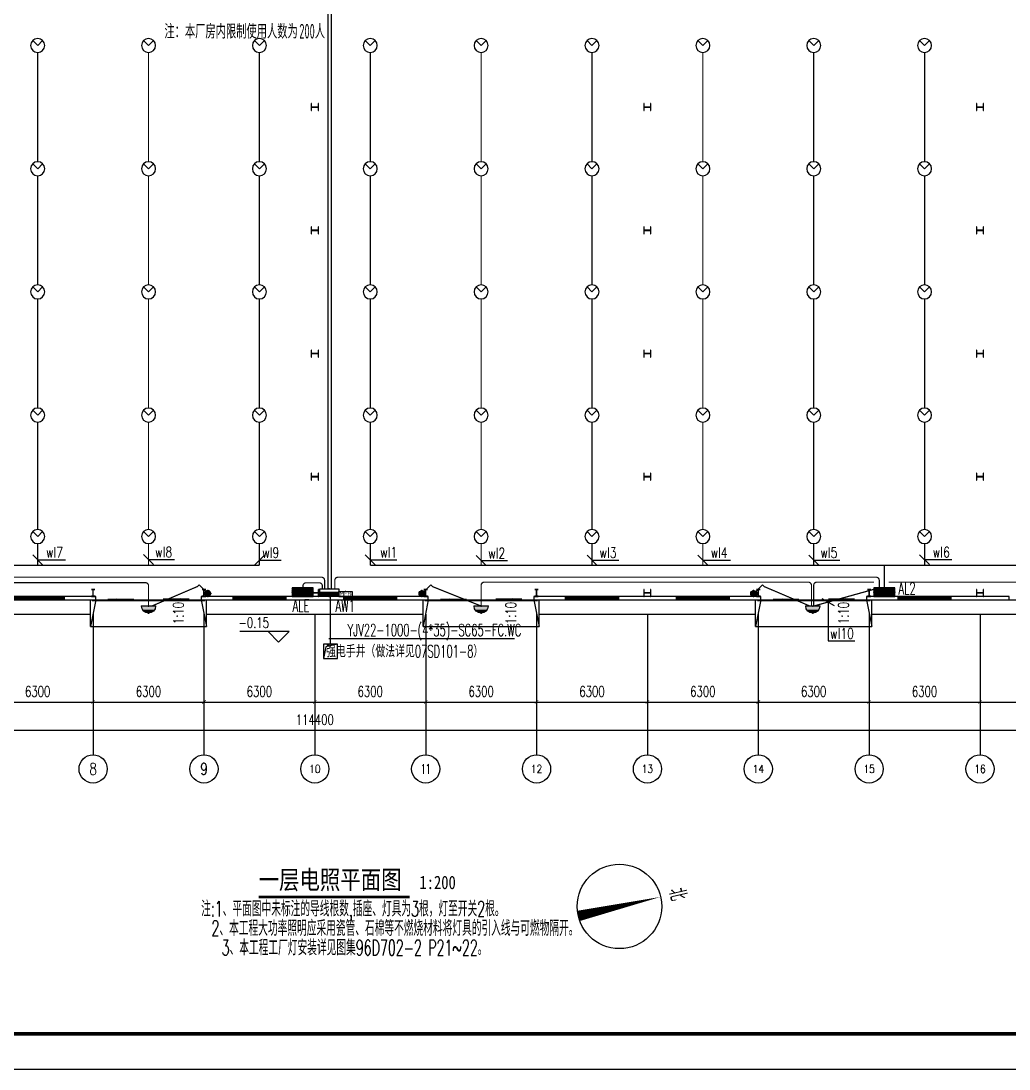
# Model space of a CAD drawing. Extents: x -417156 to 1571408, y 205758 to 1045562.
# Drawn here: x 925924 to 982074, y 867803 to 927348 of the extents above; entities that cross this region are included whole.
import ezdxf
from ezdxf.enums import TextEntityAlignment as Align

# ---------------------------------------------------------------- set-up
doc = ezdxf.new("R2010")
doc.units = 0
doc.header["$LTSCALE"] = 1000
doc.header["$MEASUREMENT"] = 0
doc.layers.get('0').update_dxf_attribs({"linetype": 'CONTINUOUS'})
doc.layers.get('DEFPOINTS').update_dxf_attribs({"linetype": 'CONTINUOUS'})
for name, color, linetype in [('AXIS', 3, 'CONTINUOUS'), ('AXIS_TEXT', 7, 'CONTINUOUS'), ('COLUMN', 99, 'CONTINUOUS'), ('DIM-照明', 4, 'CONTINUOUS'), ('DIM_ELEV', 3, 'CONTINUOUS'), ('DIM_SYMB', 3, 'CONTINUOUS'), ('EQUIP-照明', 3, 'CONTINUOUS'), ('EQUIP-箱柜', 3, 'CONTINUOUS'), ('GROUND', 2, 'CONTINUOUS'), ('PUB_TEXT', 7, 'CONTINUOUS'), ('PUB_TITLE', 4, 'CONTINUOUS'), ('STAIR', 2, 'CONTINUOUS'), ('TEL_SYMB', 3, 'CONTINUOUS'), ('TEL_TEXT', 7, 'CONTINUOUS'), ('WALL', 9, 'CONTINUOUS'), ('WINDOW', 99, 'CONTINUOUS'), ('WIRE-照明', 1, 'CONTINUOUS')]:
    doc.layers.add(name, color=color, linetype=linetype)
doc.styles.add('_TCH_AXIS', font='COMPLEX', dxfattribs={"bigfont": 'GBCBIG'})
doc.styles.add('_TCH_DIM', font='SIMPLEX', dxfattribs={"bigfont": 'GBCBIG'})
doc.styles.add('_TCH_LABEL', font='COMPLEX', dxfattribs={"bigfont": 'GBCBIG'})
doc.styles.add('_TEL_DIM', font='SIMPLEX', dxfattribs={"width": 0.8, "height": 3.5, "bigfont": 'HZTXT'})
doc.styles.add('COMPLEX', font='COMPLEX')
doc.styles.add('DIM_FONT', font='SIMPLEX', dxfattribs={"width": 0.7, "bigfont": 'GBCBIG'})
doc.styles.get("Standard").update_dxf_attribs({"font": 'gbenor.shx', "bigfont": 'gbcbig.shx'})
doc.styles.add('STY53', font='COMPLEX', dxfattribs={"width": 0.6, "bigfont": 'HZTXT'})
doc.styles.add('新宋体', font='', dxfattribs={"width": 0.8})
doc.styles.get('新宋体').set_extended_font_data('NSimSun')
doc.dimstyles.new('DIMN200', dxfattribs={"dimscale": 2, "dimtxt": 300, "dimasz": 100, "dimexe": 250, "dimexo": 300, "dimgap": 150, "dimtad": 1, "dimdec": 0, "dimzin": 0, "dimtxsty": 'DIM_FONT', "dimblk": 'ARCHTICK', "dimcen": 0.09, "dimclrt": 7, "dimazin": 3, "dimtfac": 1, "dimtdec": 0, "dimtix": 1, "dimtmove": 0, "dimatfit": 3, "dimtolj": 1, "dimtzin": 0})

# ---------------------------------------------------------------- blocks, each defined once
blk = doc.blocks.new('$WINLIB2D$00000001')
for p, q in [((-0.5, 0.5), (0.5, 0.5)), ((-0.5, 0.5), (-0.5, -0.5)), ((0.5, -0.5), (0.5, 0.5)), ((0.5, 0.167), (-0.5, 0.167)), ((0.5, -0.167), (-0.5, -0.167)), ((-0.5, -0.5), (0.5, -0.5))]:
    blk.add_line(p, q)
blk = doc.blocks.new('$DORLIB2D$00000130')
at = {"color": 0, "linetype": 'CONTINUOUS'}
for p, q in [((-0.5333, 0.6601), (-0.5333, 0.5127)), ((0, 0.6601), (-0.5333, 0.6601)), ((0, 0.5127), (0, 0.6601)), ((0.5333, 0.6601), (0, 0.6601)), ((0.5333, 0.6601), (0.5333, 0.5127)), ((0, 0.5127), (-0.5333, 0.5127)), ((0.5333, 0.5127), (0, 0.5127)), ((-0.3853, 0.2694), (-0.1396, 0.2694)), ((-0.3853, 0.2694), (-0.2999, 0.2144)), ((-0.2999, 0.2144), (-0.2999, 0.2694)), ((0.3853, 0.2694), (0.1396, 0.2694)), ((0.2999, 0.2144), (0.2999, 0.2694)), ((0.3853, 0.2694), (0.2999, 0.2144))]:
    blk.add_line(p, q, dxfattribs=at)
blk = doc.blocks.new('_AXISO')
blk.add_circle((0, 0), 0.5)
at = {"layer": 'AXIS_TEXT', "style": 'COMPLEX', "width": 1.041667}
blk.add_attdef('A', text='', height=0.56, dxfattribs=at).set_placement((-0.25, -0.28), (0.25, -0.28), align=Align.FIT)
blk = doc.blocks.new('_ARCHTICK')
at = {"color": 0, "linetype": 'BYBLOCK', "const_width": 0.15}
blk.add_lwpolyline([(-0.5, -0.5), (0.5, 0.5)], dxfattribs=at)
blk = doc.blocks.new('*D85')
at = {"layer": 'AXIS', "color": 0}
for p, q in [((237909, 214758), (237909, 208258)), ((352309, 214758), (352309, 208258)), ((237909, 208758), (352309, 208758))]:
    blk.add_line(p, q, dxfattribs=at)
at = {"layer": 'DEFPOINTS', "color": 0}
for p in [(237909, 215358), (352309, 215358), (352309, 208758)]:
    blk.add_point(p, dxfattribs=at)
at = {"layer": 'AXIS', "color": 0, "xscale": 200, "yscale": 200, "zscale": 200, "rotation": 180}
blk.add_blockref('_ARCHTICK', (237909, 208758), dxfattribs=at)
at = {"layer": 'AXIS', "color": 0, "xscale": 200, "yscale": 200, "zscale": 200}
blk.add_blockref('_ARCHTICK', (352309, 208758), dxfattribs=at)
at = {"layer": 'AXIS', "color": 7, "insert": (295109, 209358), "char_height": 600, "attachment_point": 5, "style": 'DIM_FONT'}
blk.add_mtext('\\A1;114400', dxfattribs=at)
blk = doc.blocks.new('*D93')
at = {"layer": 'AXIS', "color": 0}
for p, q in [((276209, 214758), (276209, 209858)), ((282509, 214758), (282509, 209858)), ((276209, 210358), (282509, 210358))]:
    blk.add_line(p, q, dxfattribs=at)
at = {"layer": 'DEFPOINTS', "color": 0}
for p in [(276209, 215358), (282509, 215358), (282509, 210358)]:
    blk.add_point(p, dxfattribs=at)
at = {"layer": 'AXIS', "color": 0, "xscale": 200, "yscale": 200, "zscale": 200, "rotation": 180}
blk.add_blockref('_ARCHTICK', (276209, 210358), dxfattribs=at)
at = {"layer": 'AXIS', "color": 0, "xscale": 200, "yscale": 200, "zscale": 200}
blk.add_blockref('_ARCHTICK', (282509, 210358), dxfattribs=at)
at = {"layer": 'AXIS', "color": 7, "insert": (279359, 210958), "char_height": 600, "attachment_point": 5, "style": 'DIM_FONT'}
blk.add_mtext('\\A1;6300', dxfattribs=at)
blk = doc.blocks.new('*D94')
at = {"layer": 'AXIS', "color": 0}
for p, q in [((282509, 214758), (282509, 209858)), ((288809, 214758), (288809, 209858)), ((282509, 210358), (288809, 210358))]:
    blk.add_line(p, q, dxfattribs=at)
at = {"layer": 'DEFPOINTS', "color": 0}
for p in [(282509, 215358), (288809, 215358), (288809, 210358)]:
    blk.add_point(p, dxfattribs=at)
at = {"layer": 'AXIS', "color": 0, "xscale": 200, "yscale": 200, "zscale": 200, "rotation": 180}
blk.add_blockref('_ARCHTICK', (282509, 210358), dxfattribs=at)
at = {"layer": 'AXIS', "color": 0, "xscale": 200, "yscale": 200, "zscale": 200}
blk.add_blockref('_ARCHTICK', (288809, 210358), dxfattribs=at)
at = {"layer": 'AXIS', "color": 7, "insert": (285659, 210958), "char_height": 600, "attachment_point": 5, "style": 'DIM_FONT'}
blk.add_mtext('\\A1;6300', dxfattribs=at)
blk = doc.blocks.new('*D95')
at = {"layer": 'AXIS', "color": 0}
for p, q in [((288809, 214758), (288809, 209858)), ((295109, 214758), (295109, 209858)), ((288809, 210358), (295109, 210358))]:
    blk.add_line(p, q, dxfattribs=at)
at = {"layer": 'DEFPOINTS', "color": 0}
for p in [(288809, 215358), (295109, 215358), (295109, 210358)]:
    blk.add_point(p, dxfattribs=at)
at = {"layer": 'AXIS', "color": 0, "xscale": 200, "yscale": 200, "zscale": 200, "rotation": 180}
blk.add_blockref('_ARCHTICK', (288809, 210358), dxfattribs=at)
at = {"layer": 'AXIS', "color": 0, "xscale": 200, "yscale": 200, "zscale": 200}
blk.add_blockref('_ARCHTICK', (295109, 210358), dxfattribs=at)
at = {"layer": 'AXIS', "color": 7, "insert": (291959, 210958), "char_height": 600, "attachment_point": 5, "style": 'DIM_FONT'}
blk.add_mtext('\\A1;6300', dxfattribs=at)
blk = doc.blocks.new('*D96')
at = {"layer": 'AXIS', "color": 0}
for p, q in [((295109, 214758), (295109, 209858)), ((301409, 214758), (301409, 209858)), ((295109, 210358), (301409, 210358))]:
    blk.add_line(p, q, dxfattribs=at)
at = {"layer": 'DEFPOINTS', "color": 0}
for p in [(295109, 215358), (301409, 215358), (301409, 210358)]:
    blk.add_point(p, dxfattribs=at)
at = {"layer": 'AXIS', "color": 0, "xscale": 200, "yscale": 200, "zscale": 200, "rotation": 180}
blk.add_blockref('_ARCHTICK', (295109, 210358), dxfattribs=at)
at = {"layer": 'AXIS', "color": 0, "xscale": 200, "yscale": 200, "zscale": 200}
blk.add_blockref('_ARCHTICK', (301409, 210358), dxfattribs=at)
at = {"layer": 'AXIS', "color": 7, "insert": (298259, 210958), "char_height": 600, "attachment_point": 5, "style": 'DIM_FONT'}
blk.add_mtext('\\A1;6300', dxfattribs=at)
blk = doc.blocks.new('*D97')
at = {"layer": 'AXIS', "color": 0}
for p, q in [((301409, 214758), (301409, 209858)), ((307709, 214758), (307709, 209858)), ((301409, 210358), (307709, 210358))]:
    blk.add_line(p, q, dxfattribs=at)
at = {"layer": 'DEFPOINTS', "color": 0}
for p in [(301409, 215358), (307709, 215358), (307709, 210358)]:
    blk.add_point(p, dxfattribs=at)
at = {"layer": 'AXIS', "color": 0, "xscale": 200, "yscale": 200, "zscale": 200, "rotation": 180}
blk.add_blockref('_ARCHTICK', (301409, 210358), dxfattribs=at)
at = {"layer": 'AXIS', "color": 0, "xscale": 200, "yscale": 200, "zscale": 200}
blk.add_blockref('_ARCHTICK', (307709, 210358), dxfattribs=at)
at = {"layer": 'AXIS', "color": 7, "insert": (304559, 210958), "char_height": 600, "attachment_point": 5, "style": 'DIM_FONT'}
blk.add_mtext('\\A1;6300', dxfattribs=at)
blk = doc.blocks.new('*D98')
at = {"layer": 'AXIS', "color": 0}
for p, q in [((307709, 214758), (307709, 209858)), ((314009, 214758), (314009, 209858)), ((307709, 210358), (314009, 210358))]:
    blk.add_line(p, q, dxfattribs=at)
at = {"layer": 'DEFPOINTS', "color": 0}
for p in [(307709, 215358), (314009, 215358), (314009, 210358)]:
    blk.add_point(p, dxfattribs=at)
at = {"layer": 'AXIS', "color": 0, "xscale": 200, "yscale": 200, "zscale": 200, "rotation": 180}
blk.add_blockref('_ARCHTICK', (307709, 210358), dxfattribs=at)
at = {"layer": 'AXIS', "color": 0, "xscale": 200, "yscale": 200, "zscale": 200}
blk.add_blockref('_ARCHTICK', (314009, 210358), dxfattribs=at)
at = {"layer": 'AXIS', "color": 7, "insert": (310859, 210958), "char_height": 600, "attachment_point": 5, "style": 'DIM_FONT'}
blk.add_mtext('\\A1;6300', dxfattribs=at)
blk = doc.blocks.new('*D99')
at = {"layer": 'AXIS', "color": 0}
for p, q in [((314009, 214758), (314009, 209858)), ((320309, 214758), (320309, 209858)), ((314009, 210358), (320309, 210358))]:
    blk.add_line(p, q, dxfattribs=at)
at = {"layer": 'DEFPOINTS', "color": 0}
for p in [(314009, 215358), (320309, 215358), (320309, 210358)]:
    blk.add_point(p, dxfattribs=at)
at = {"layer": 'AXIS', "color": 0, "xscale": 200, "yscale": 200, "zscale": 200, "rotation": 180}
blk.add_blockref('_ARCHTICK', (314009, 210358), dxfattribs=at)
at = {"layer": 'AXIS', "color": 0, "xscale": 200, "yscale": 200, "zscale": 200}
blk.add_blockref('_ARCHTICK', (320309, 210358), dxfattribs=at)
at = {"layer": 'AXIS', "color": 7, "insert": (317159, 210958), "char_height": 600, "attachment_point": 5, "style": 'DIM_FONT'}
blk.add_mtext('\\A1;6300', dxfattribs=at)
blk = doc.blocks.new('*D100')
at = {"layer": 'AXIS', "color": 0}
for p, q in [((320309, 214758), (320309, 209858)), ((326609, 214758), (326609, 209858)), ((320309, 210358), (326609, 210358))]:
    blk.add_line(p, q, dxfattribs=at)
at = {"layer": 'DEFPOINTS', "color": 0}
for p in [(320309, 215358), (326609, 215358), (326609, 210358)]:
    blk.add_point(p, dxfattribs=at)
at = {"layer": 'AXIS', "color": 0, "xscale": 200, "yscale": 200, "zscale": 200, "rotation": 180}
blk.add_blockref('_ARCHTICK', (320309, 210358), dxfattribs=at)
at = {"layer": 'AXIS', "color": 0, "xscale": 200, "yscale": 200, "zscale": 200}
blk.add_blockref('_ARCHTICK', (326609, 210358), dxfattribs=at)
at = {"layer": 'AXIS', "color": 7, "insert": (323459, 210958), "char_height": 600, "attachment_point": 5, "style": 'DIM_FONT'}
blk.add_mtext('\\A1;6300', dxfattribs=at)
blk = doc.blocks.new('*D101')
at = {"layer": 'AXIS', "color": 0}
for p, q in [((326609, 214758), (326609, 209858)), ((332909, 214758), (332909, 209858)), ((326609, 210358), (332909, 210358))]:
    blk.add_line(p, q, dxfattribs=at)
at = {"layer": 'DEFPOINTS', "color": 0}
for p in [(326609, 215358), (332909, 215358), (332909, 210358)]:
    blk.add_point(p, dxfattribs=at)
at = {"layer": 'AXIS', "color": 0, "xscale": 200, "yscale": 200, "zscale": 200, "rotation": 180}
blk.add_blockref('_ARCHTICK', (326609, 210358), dxfattribs=at)
at = {"layer": 'AXIS', "color": 0, "xscale": 200, "yscale": 200, "zscale": 200}
blk.add_blockref('_ARCHTICK', (332909, 210358), dxfattribs=at)
at = {"layer": 'AXIS', "color": 7, "insert": (329759, 210958), "char_height": 600, "attachment_point": 5, "style": 'DIM_FONT'}
blk.add_mtext('\\A1;6300', dxfattribs=at)
blk = doc.blocks.new('*D102')
at = {"layer": 'AXIS', "color": 0}
for p, q in [((332909, 214758), (332909, 209858)), ((339209, 214758), (339209, 209858)), ((332909, 210358), (339209, 210358))]:
    blk.add_line(p, q, dxfattribs=at)
at = {"layer": 'DEFPOINTS', "color": 0}
for p in [(332909, 215358), (339209, 215358), (339209, 210358)]:
    blk.add_point(p, dxfattribs=at)
at = {"layer": 'AXIS', "color": 0, "xscale": 200, "yscale": 200, "zscale": 200, "rotation": 180}
blk.add_blockref('_ARCHTICK', (332909, 210358), dxfattribs=at)
at = {"layer": 'AXIS', "color": 0, "xscale": 200, "yscale": 200, "zscale": 200}
blk.add_blockref('_ARCHTICK', (339209, 210358), dxfattribs=at)
at = {"layer": 'AXIS', "color": 7, "insert": (336059, 210958), "char_height": 600, "attachment_point": 5, "style": 'DIM_FONT'}
blk.add_mtext('\\A1;6300', dxfattribs=at)
blk = doc.blocks.new('$EQUIP$00001176')
for q in [(-0.354, -0.354), (0.354, -0.354)]:
    blk.add_line((0, 0), q)
blk.add_circle((0, 0), 0.5)
at = {"style": '_TCH_LABEL', "flags": 9}
blk.add_attdef('A', (0, 0), '', height=0.00002, dxfattribs=at)
blk = doc.blocks.new('$EQUIP$00002702')
for p, q in [((-0.75, 0.6), (-0.75, 0)), ((0.75, 0.6), (-0.75, 0.6)), ((-0.75, 0), (0.75, 0)), ((0.75, 0), (0.75, 0.6))]:
    blk.add_line(p, q)
at = {"const_width": 0.04}
blk.add_lwpolyline([(-0.75, 0.6), (-0.75, 0), (0.75, 0), (0.75, 0.6), (-0.75, 0.6), (-0.75, 0)], dxfattribs=at)
for p in [(-0.75, 0.3), (0, 0.6), (0, 0), (0.75, 0.3)]:
    blk.add_point(p)
at = {"color": 7}
blk.add_attdef('$TEXT$', text='', height=0.5, dxfattribs=at).set_placement((0, 0.3), align=Align.MIDDLE_CENTER)
blk = doc.blocks.new('*X12')
at = {"color": 0}
for p, q in [((-250, 33), (-183, 100)), ((-250, 68), (-218, 100)), ((-247, 0), (-147, 100)), ((-212, 0), (-112, 100)), ((-177, 0), (-77, 100)), ((-141, 0), (-41, 100)), ((-106, 0), (-6, 100)), ((-71, 0), (29, 100)), ((-35, 0), (65, 100)), ((0, 0), (100, 100)), ((35, 0), (135, 100)), ((71, 0), (171, 100)), ((106, 0), (206, 100)), ((141, 0), (241, 100)), ((177, 0), (250, 73)), ((212, 0), (250, 38)), ((247, 0), (250, 3))]:
    blk.add_line(p, q, dxfattribs=at)
blk = doc.blocks.new('$EQUIP$00001414')
for p, q in [((0.75, 0.6), (-0.75, 0.6)), ((-0.75, 0.6), (-0.75, 0)), ((-0.75, 0.3), (0.75, 0.3)), ((-0.75, 0), (0.75, 0)), ((0.75, 0), (0.75, 0.6))]:
    blk.add_line(p, q)
at = {"const_width": 0.3}
blk.add_lwpolyline([(-0.75, 0.15), (0.75, 0.15)], dxfattribs=at)
for p in [(-0.75, 0.3), (0, 0.6), (0, 0), (0.75, 0.3)]:
    blk.add_point(p)
at = {"xscale": 0.00300000000061118, "yscale": 0.00300000000061118, "zscale": 0.003}
blk.add_blockref('*X12', (0, 0), dxfattribs=at)
at = {"style": '_TCH_LABEL', "flags": 9}
blk.add_attdef('A', (0, 0), '', height=0.00002, dxfattribs=at)
blk = doc.blocks.new('*X21')
at = {"color": 0}
for p, q in [((-250, 33), (-83, 200)), ((-250, 68), (-118, 200)), ((-250, 104), (-154, 200)), ((-250, 139), (-189, 200)), ((-250, 174), (-224, 200)), ((-247, 0), (-47, 200)), ((-212, 0), (-12, 200)), ((-177, 0), (23, 200)), ((-141, 0), (59, 200)), ((-106, 0), (94, 200)), ((-71, 0), (129, 200)), ((-35, 0), (165, 200)), ((0, 0), (200, 200)), ((35, 0), (235, 200)), ((71, 0), (250, 179)), ((106, 0), (250, 144)), ((141, 0), (250, 109)), ((177, 0), (250, 73)), ((212, 0), (250, 38)), ((247, 0), (250, 3))]:
    blk.add_line(p, q, dxfattribs=at)
blk = doc.blocks.new('$EQUIP$00001421')
for p, q in [((0.75, 0.6), (-0.75, 0.6)), ((-0.75, 0.6), (-0.75, 0)), ((-0.75, 0), (0.75, 0)), ((0.75, 0), (0.75, 0.6))]:
    blk.add_line(p, q)
at = {"const_width": 0.6}
blk.add_lwpolyline([(-0.75, 0.3), (0.75, 0.3)], dxfattribs=at)
for p in [(-0.75, 0.3), (0, 0.6), (0, 0), (0.75, 0.3)]:
    blk.add_point(p)
at = {"xscale": 0.00300000000061118, "yscale": 0.00300000000061118, "zscale": 0.003}
blk.add_blockref('*X21', (0, 0), dxfattribs=at)
at = {"style": '_TCH_LABEL', "flags": 9}
blk.add_attdef('A', (0, 0), '', height=0.00002, dxfattribs=at)
blk = doc.blocks.new('$EQUIP$00001168')
blk.add_line((-0.5, 0), (0.5, 0))
blk.add_arc((0, 0), 0.5, 180, 0)
for p in [(-0.5, 0), (0, 0), (0.5, 0), (0, -0.5)]:
    blk.add_point(p)
for points in [[(0.433, -0.25), (-0.433, -0.25), (0.5, 0), (-0.5, 0)], [(0.25, -0.433), (-0.25, -0.433), (0.433, -0.25), (-0.433, -0.25)], [(0, -0.5), (0, -0.5), (0.25, -0.433), (-0.25, -0.433)]]:
    blk.add_solid(points)
at = {"flags": 9}
blk.add_attdef('A', (0, 0), '', height=0.00002, dxfattribs=at)
blk = doc.blocks.new('$EQUIP$00001962')
for p, q in [((0.147, 0.356), (0.625, 0.833)), ((0.625, 0.833), (0.766, 0.692))]:
    blk.add_line(p, q)
blk.add_circle((0, 0.208), 0.208)
for p in [(-0.208, 0.208), (0, 0.417), (0, 0), (0.208, 0.208)]:
    blk.add_point(p)
for points in [[(-0.18, 0.313), (0.18, 0.313), (-0.208, 0.208), (0.208, 0.208)], [(-0.18, 0.104), (0.18, 0.104), (-0.208, 0.208), (0.208, 0.208)], [(-0.104, 0.389), (0.104, 0.389), (-0.18, 0.313), (0.18, 0.313)], [(-0.104, 0.028), (0.104, 0.028), (-0.18, 0.104), (0.18, 0.104)], [(0, 0.417), (0, 0.417), (-0.104, 0.389), (0.104, 0.389)], [(0, 0), (0, 0), (-0.104, 0.028), (0.104, 0.028)]]:
    blk.add_solid(points)
blk = doc.blocks.new('E22')
at = {"layer": 'AXIS', "color": 8}
for p, q in [((282509, 215357.7), (282509, 207357.7)), ((288809, 215357.7), (288809, 207357.7)), ((295109, 215357.7), (295109, 207357.7)), ((301409, 215357.7), (301409, 207357.7)), ((307709, 215357.7), (307709, 207357.7)), ((314009, 215357.7), (314009, 207357.7)), ((320309, 215357.7), (320309, 207357.7)), ((326609, 215357.7), (326609, 207357.7)), ((332909, 215357.7), (332909, 207357.7))]:
    blk.add_line(p, q, dxfattribs=at)
at = {"layer": 'COLUMN', "color": 8}
for p, q in [((294925, 244357.7), (294909, 244357.7)), ((294909, 244357.7), (294909, 243957.7)), ((294925, 244162.7), (294925, 244357.7)), ((295293, 244162.7), (294925, 244162.7)), ((294925, 244152.7), (295293, 244152.7)), ((294925, 243957.7), (294925, 244152.7)), ((295309, 244357.7), (295293, 244357.7)), ((295293, 244357.7), (295293, 244162.7)), ((295293, 244152.7), (295293, 243957.7)), ((295309, 243957.7), (295309, 244357.7)), ((313825, 244357.7), (313809, 244357.7)), ((313809, 244357.7), (313809, 243957.7)), ((313825, 244162.7), (313825, 244357.7)), ((314193, 244162.7), (313825, 244162.7)), ((313825, 244152.7), (314193, 244152.7)), ((313825, 243957.7), (313825, 244152.7)), ((314209, 244357.7), (314193, 244357.7)), ((314193, 244357.7), (314193, 244162.7)), ((314193, 244152.7), (314193, 243957.7)), ((314209, 243957.7), (314209, 244357.7)), ((332725, 244357.7), (332709, 244357.7)), ((332709, 244357.7), (332709, 243957.7)), ((332725, 244162.7), (332725, 244357.7)), ((333093, 244162.7), (332725, 244162.7)), ((332725, 244152.7), (333093, 244152.7)), ((332725, 243957.7), (332725, 244152.7)), ((333109, 244357.7), (333093, 244357.7)), ((333093, 244357.7), (333093, 244162.7)), ((333093, 244152.7), (333093, 243957.7)), ((333109, 243957.7), (333109, 244357.7)), ((294909, 243957.7), (294925, 243957.7)), ((295293, 243957.7), (295309, 243957.7)), ((313809, 243957.7), (313825, 243957.7)), ((314193, 243957.7), (314209, 243957.7)), ((332709, 243957.7), (332725, 243957.7)), ((333093, 243957.7), (333109, 243957.7)), ((294925, 237357.7), (294909, 237357.7)), ((294909, 237357.7), (294909, 236957.7)), ((294925, 237162.7), (294925, 237357.7)), ((295293, 237162.7), (294925, 237162.7)), ((294925, 237152.7), (295293, 237152.7)), ((294925, 236957.7), (294925, 237152.7)), ((295309, 237357.7), (295293, 237357.7)), ((295293, 237357.7), (295293, 237162.7)), ((295293, 237152.7), (295293, 236957.7)), ((295309, 236957.7), (295309, 237357.7)), ((313825, 237357.7), (313809, 237357.7)), ((313809, 237357.7), (313809, 236957.7)), ((313825, 237162.7), (313825, 237357.7)), ((314193, 237162.7), (313825, 237162.7)), ((313825, 237152.7), (314193, 237152.7)), ((313825, 236957.7), (313825, 237152.7)), ((314209, 237357.7), (314193, 237357.7)), ((314193, 237357.7), (314193, 237162.7)), ((314193, 237152.7), (314193, 236957.7)), ((314209, 236957.7), (314209, 237357.7)), ((332725, 237357.7), (332709, 237357.7)), ((332709, 237357.7), (332709, 236957.7)), ((332725, 237162.7), (332725, 237357.7)), ((333093, 237162.7), (332725, 237162.7)), ((332725, 237152.7), (333093, 237152.7)), ((332725, 236957.7), (332725, 237152.7)), ((333109, 237357.7), (333093, 237357.7)), ((333093, 237357.7), (333093, 237162.7)), ((333093, 237152.7), (333093, 236957.7)), ((333109, 236957.7), (333109, 237357.7)), ((294909, 236957.7), (294925, 236957.7)), ((295293, 236957.7), (295309, 236957.7)), ((313809, 236957.7), (313825, 236957.7)), ((314193, 236957.7), (314209, 236957.7)), ((332709, 236957.7), (332725, 236957.7)), ((333093, 236957.7), (333109, 236957.7)), ((294925, 230357.7), (294909, 230357.7)), ((294909, 230357.7), (294909, 229957.7)), ((294909, 229957.7), (294925, 229957.7)), ((294925, 230162.7), (294925, 230357.7)), ((295293, 230162.7), (294925, 230162.7)), ((294925, 230152.7), (295293, 230152.7)), ((294925, 229957.7), (294925, 230152.7)), ((295309, 230357.7), (295293, 230357.7)), ((295293, 230357.7), (295293, 230162.7)), ((295293, 230152.7), (295293, 229957.7)), ((295293, 229957.7), (295309, 229957.7)), ((295309, 229957.7), (295309, 230357.7)), ((313825, 230357.7), (313809, 230357.7)), ((313809, 230357.7), (313809, 229957.7)), ((313809, 229957.7), (313825, 229957.7)), ((313825, 230162.7), (313825, 230357.7)), ((314193, 230162.7), (313825, 230162.7)), ((313825, 230152.7), (314193, 230152.7)), ((313825, 229957.7), (313825, 230152.7)), ((314209, 230357.7), (314193, 230357.7)), ((314193, 230357.7), (314193, 230162.7)), ((314193, 230152.7), (314193, 229957.7)), ((314193, 229957.7), (314209, 229957.7)), ((314209, 229957.7), (314209, 230357.7)), ((332725, 230357.7), (332709, 230357.7)), ((332709, 230357.7), (332709, 229957.7)), ((332709, 229957.7), (332725, 229957.7)), ((332725, 230162.7), (332725, 230357.7)), ((333093, 230162.7), (332725, 230162.7)), ((332725, 230152.7), (333093, 230152.7)), ((332725, 229957.7), (332725, 230152.7)), ((333109, 230357.7), (333093, 230357.7)), ((333093, 230357.7), (333093, 230162.7)), ((333093, 230152.7), (333093, 229957.7)), ((333093, 229957.7), (333109, 229957.7)), ((333109, 229957.7), (333109, 230357.7)), ((294925, 223357.7), (294909, 223357.7)), ((294909, 223357.7), (294909, 222957.7)), ((294925, 223162.7), (294925, 223357.7)), ((295309, 223357.7), (295293, 223357.7)), ((295293, 223357.7), (295293, 223162.7)), ((295309, 222957.7), (295309, 223357.7)), ((313825, 223357.7), (313809, 223357.7)), ((313809, 223357.7), (313809, 222957.7)), ((313825, 223162.7), (313825, 223357.7)), ((314209, 223357.7), (314193, 223357.7)), ((314193, 223357.7), (314193, 223162.7)), ((314209, 222957.7), (314209, 223357.7)), ((332725, 223357.7), (332709, 223357.7)), ((332709, 223357.7), (332709, 222957.7)), ((332725, 223162.7), (332725, 223357.7)), ((333109, 223357.7), (333093, 223357.7)), ((333093, 223357.7), (333093, 223162.7)), ((333109, 222957.7), (333109, 223357.7)), ((294909, 222957.7), (294925, 222957.7)), ((295293, 223162.7), (294925, 223162.7)), ((294925, 223152.7), (295293, 223152.7)), ((294925, 222957.7), (294925, 223152.7)), ((295293, 223152.7), (295293, 222957.7)), ((295293, 222957.7), (295309, 222957.7)), ((313809, 222957.7), (313825, 222957.7)), ((314193, 223162.7), (313825, 223162.7)), ((313825, 223152.7), (314193, 223152.7)), ((313825, 222957.7), (313825, 223152.7)), ((314193, 223152.7), (314193, 222957.7)), ((314193, 222957.7), (314209, 222957.7)), ((332709, 222957.7), (332725, 222957.7)), ((333093, 223162.7), (332725, 223162.7)), ((332725, 223152.7), (333093, 223152.7)), ((332725, 222957.7), (332725, 223152.7)), ((333093, 223152.7), (333093, 222957.7)), ((333093, 222957.7), (333109, 222957.7)), ((282609, 216757.7), (282409, 216757.7)), ((282409, 216757.7), (282409, 216747.7)), ((282409, 216747.7), (282496.8, 216747.7)), ((282496.8, 216747.7), (282501.8, 216742.7)), ((282507.8, 216742.7), (282512.8, 216747.7)), ((282512.8, 216747.7), (282609, 216747.7)), ((282609, 216747.7), (282609, 216757.7)), ((288909, 216757.7), (288709, 216757.7)), ((288709, 216757.7), (288709, 216747.7)), ((288709, 216747.7), (288796.8, 216747.7)), ((288796.8, 216747.7), (288801.8, 216742.7)), ((288807.8, 216742.7), (288812.8, 216747.7)), ((288812.8, 216747.7), (288909, 216747.7)), ((288909, 216747.7), (288909, 216757.7)), ((294925, 216757.7), (294909, 216757.7)), ((294909, 216757.7), (294909, 216357.7)), ((294925, 216562.7), (294925, 216757.7)), ((295309, 216757.7), (295293, 216757.7)), ((295293, 216757.7), (295293, 216562.7)), ((295309, 216357.7), (295309, 216757.7)), ((301509, 216757.7), (301309, 216757.7)), ((301309, 216757.7), (301309, 216747.7)), ((301309, 216747.7), (301396.8, 216747.7)), ((301396.8, 216747.7), (301401.8, 216742.7)), ((301407.8, 216742.7), (301412.8, 216747.7)), ((301412.8, 216747.7), (301509, 216747.7)), ((301509, 216747.7), (301509, 216757.7)), ((307809, 216757.7), (307609, 216757.7)), ((307609, 216757.7), (307609, 216747.7)), ((307609, 216747.7), (307696.8, 216747.7)), ((307696.8, 216747.7), (307701.8, 216742.7)), ((307707.8, 216742.7), (307712.8, 216747.7)), ((307712.8, 216747.7), (307809, 216747.7)), ((307809, 216747.7), (307809, 216757.7)), ((313825, 216757.7), (313809, 216757.7)), ((313809, 216757.7), (313809, 216357.7)), ((313825, 216562.7), (313825, 216757.7)), ((314209, 216757.7), (314193, 216757.7)), ((314193, 216757.7), (314193, 216562.7)), ((314209, 216357.7), (314209, 216757.7)), ((320409, 216757.7), (320209, 216757.7)), ((320209, 216757.7), (320209, 216747.7)), ((320209, 216747.7), (320296.8, 216747.7)), ((320296.8, 216747.7), (320301.8, 216742.7)), ((320307.8, 216742.7), (320312.8, 216747.7)), ((320312.8, 216747.7), (320409, 216747.7)), ((320409, 216747.7), (320409, 216757.7)), ((326709, 216757.7), (326509, 216757.7)), ((326509, 216757.7), (326509, 216747.7)), ((326509, 216747.7), (326596.8, 216747.7)), ((326596.8, 216747.7), (326601.8, 216742.7)), ((326607.8, 216742.7), (326612.8, 216747.7)), ((326612.8, 216747.7), (326709, 216747.7)), ((326709, 216747.7), (326709, 216757.7)), ((332725, 216757.7), (332709, 216757.7)), ((332709, 216757.7), (332709, 216357.7)), ((332725, 216562.7), (332725, 216757.7)), ((333109, 216757.7), (333093, 216757.7)), ((333093, 216757.7), (333093, 216562.7)), ((333109, 216357.7), (333109, 216757.7)), ((282496.8, 216367.7), (282409, 216367.7)), ((282409, 216367.7), (282409, 216357.7)), ((282409, 216357.7), (282609, 216357.7)), ((282501.8, 216372.7), (282496.8, 216367.7)), ((282501.8, 216742.7), (282501.8, 216372.7)), ((282507.8, 216372.7), (282507.8, 216742.7)), ((282512.8, 216367.7), (282507.8, 216372.7)), ((282609, 216367.7), (282512.8, 216367.7)), ((282609, 216357.7), (282609, 216367.7)), ((288796.8, 216367.7), (288709, 216367.7)), ((288709, 216367.7), (288709, 216357.7)), ((288709, 216357.7), (288909, 216357.7)), ((288801.8, 216372.7), (288796.8, 216367.7)), ((288801.8, 216742.7), (288801.8, 216372.7)), ((288807.8, 216372.7), (288807.8, 216742.7)), ((288812.8, 216367.7), (288807.8, 216372.7)), ((288909, 216367.7), (288812.8, 216367.7)), ((288909, 216357.7), (288909, 216367.7)), ((294909, 216357.7), (294925, 216357.7)), ((295293, 216562.7), (294925, 216562.7)), ((294925, 216552.7), (295293, 216552.7)), ((294925, 216357.7), (294925, 216552.7)), ((295293, 216552.7), (295293, 216357.7)), ((295293, 216357.7), (295309, 216357.7)), ((301396.8, 216367.7), (301309, 216367.7)), ((301309, 216367.7), (301309, 216357.7)), ((301309, 216357.7), (301509, 216357.7)), ((301401.8, 216372.7), (301396.8, 216367.7)), ((301401.8, 216742.7), (301401.8, 216372.7)), ((301407.8, 216372.7), (301407.8, 216742.7)), ((301412.8, 216367.7), (301407.8, 216372.7)), ((301509, 216367.7), (301412.8, 216367.7)), ((301509, 216357.7), (301509, 216367.7)), ((307696.8, 216367.7), (307609, 216367.7)), ((307609, 216367.7), (307609, 216357.7)), ((307609, 216357.7), (307809, 216357.7)), ((307701.8, 216372.7), (307696.8, 216367.7)), ((307701.8, 216742.7), (307701.8, 216372.7)), ((307707.8, 216372.7), (307707.8, 216742.7)), ((307712.8, 216367.7), (307707.8, 216372.7)), ((307809, 216367.7), (307712.8, 216367.7)), ((307809, 216357.7), (307809, 216367.7)), ((313809, 216357.7), (313825, 216357.7)), ((314193, 216562.7), (313825, 216562.7)), ((313825, 216552.7), (314193, 216552.7)), ((313825, 216357.7), (313825, 216552.7)), ((314193, 216552.7), (314193, 216357.7)), ((314193, 216357.7), (314209, 216357.7)), ((320296.8, 216367.7), (320209, 216367.7)), ((320209, 216367.7), (320209, 216357.7)), ((320209, 216357.7), (320409, 216357.7)), ((320301.8, 216372.7), (320296.8, 216367.7)), ((320301.8, 216742.7), (320301.8, 216372.7)), ((320307.8, 216372.7), (320307.8, 216742.7)), ((320312.8, 216367.7), (320307.8, 216372.7)), ((320409, 216367.7), (320312.8, 216367.7)), ((320409, 216357.7), (320409, 216367.7)), ((326596.8, 216367.7), (326509, 216367.7)), ((326509, 216367.7), (326509, 216357.7)), ((326509, 216357.7), (326709, 216357.7)), ((326601.8, 216372.7), (326596.8, 216367.7)), ((326601.8, 216742.7), (326601.8, 216372.7)), ((326607.8, 216372.7), (326607.8, 216742.7)), ((326612.8, 216367.7), (326607.8, 216372.7)), ((326709, 216367.7), (326612.8, 216367.7)), ((326709, 216357.7), (326709, 216367.7)), ((332709, 216357.7), (332725, 216357.7)), ((333093, 216562.7), (332725, 216562.7)), ((332725, 216552.7), (333093, 216552.7)), ((332725, 216357.7), (332725, 216552.7)), ((333093, 216552.7), (333093, 216357.7)), ((333093, 216357.7), (333109, 216357.7))]:
    blk.add_line(p, q, dxfattribs=at)
at = {"layer": 'DIM_ELEV', "color": 8}
for p, q in [((293651.8, 214357.5), (290838.8, 214357.5)), ((293051.8, 213757.5), (292451.8, 214357.5)), ((293051.8, 213757.5), (293651.8, 214357.5))]:
    blk.add_line(p, q, dxfattribs=at)
at = {"layer": 'DIM_SYMB', "color": 8}
for points in [[(287858.1, 215957.4, 0, 0, 0), (287858.1, 215425.6, 160, 0, 0), (287858.1, 214825.6, 0, 0, 0)], [(306758.1, 215957.4, 0, 0, 0), (306758.1, 215425.6, 160, 0, 0), (306758.1, 214825.6, 0, 0, 0)], [(325658.1, 215957.4, 0, 0, 0), (325658.1, 215425.6, 160, 0, 0), (325658.1, 214825.6, 0, 0, 0)]]:
    blk.add_lwpolyline(points, format="xyseb", dxfattribs=at)
at = {"layer": 'GROUND', "color": 8}
for p, q in [((270058.8, 216157.7), (282358.8, 216157.7)), ((288958.8, 216157.7), (301258.8, 216157.7)), ((307858.8, 216157.7), (320158.8, 216157.7)), ((326758.8, 216157.7), (339058.8, 216157.7)), ((270058.8, 215357.7), (282358.8, 215357.7)), ((288958.8, 215357.7), (301258.8, 215357.7)), ((307858.8, 215357.7), (320158.8, 215357.7)), ((326758.8, 215357.7), (339058.8, 215357.7))]:
    blk.add_line(p, q, dxfattribs=at)
at = {"layer": 'STAIR', "color": 8}
for p, q in [((282358.8, 214657.7), (282358.8, 216157.7)), ((282358.8, 216157.7), (288958.8, 216157.7)), ((282658.8, 216157.7), (282358.8, 214657.7)), ((288658.8, 216157.7), (288958.8, 214657.7)), ((288958.8, 214657.7), (288958.8, 216157.7)), ((301258.8, 214657.7), (301258.8, 216157.7)), ((301258.8, 216157.7), (307858.8, 216157.7)), ((301558.8, 216157.7), (301258.8, 214657.7)), ((307558.8, 216157.7), (307858.8, 214657.7)), ((307858.8, 214657.7), (307858.8, 216157.7)), ((320158.8, 214657.7), (320158.8, 216157.7)), ((320158.8, 216157.7), (326758.8, 216157.7)), ((320458.8, 216157.7), (320158.8, 214657.7)), ((326458.8, 216157.7), (326758.8, 214657.7)), ((326758.8, 214657.7), (326758.8, 216157.7)), ((282358.8, 214657.7), (288958.8, 214657.7)), ((301258.8, 214657.7), (307858.8, 214657.7)), ((320158.8, 214657.7), (326758.8, 214657.7))]:
    blk.add_line(p, q, dxfattribs=at)
at = {"layer": 'WALL', "color": 8}
for p, q in [((282409, 216357.7), (280859, 216357.7)), ((280859, 216357.7), (280859, 216157.7)), ((280859, 216157.7), (282509, 216157.7)), ((282509, 216157.7), (282658.8, 216157.7)), ((282658.8, 216357.7), (282609, 216357.7)), ((282658.8, 216157.7), (282658.8, 216357.7)), ((288709, 216357.7), (288658.8, 216357.7)), ((288658.8, 216357.7), (288658.8, 216157.7)), ((288658.8, 216157.7), (288809, 216157.7)), ((288809, 216157.7), (290459, 216157.7)), ((290459, 216357.7), (288909, 216357.7)), ((290459, 216157.7), (290459, 216357.7)), ((296759, 216357.7), (293459, 216357.7)), ((293459, 216357.7), (293459, 216157.7)), ((293459, 216157.7), (296759, 216157.7)), ((296759, 216157.7), (296759, 216357.7)), ((301309, 216357.7), (299759, 216357.7)), ((299759, 216357.7), (299759, 216157.7)), ((299759, 216157.7), (301409, 216157.7)), ((301409, 216157.7), (301558.8, 216157.7)), ((301558.8, 216357.7), (301509, 216357.7)), ((301558.8, 216157.7), (301558.8, 216357.7)), ((307609, 216357.7), (307558.8, 216357.7)), ((307558.8, 216357.7), (307558.8, 216157.7)), ((307558.8, 216157.7), (307709, 216157.7)), ((307709, 216157.7), (309359, 216157.7)), ((309359, 216357.7), (307809, 216357.7)), ((309359, 216157.7), (309359, 216357.7)), ((315659, 216357.7), (312359, 216357.7)), ((312359, 216357.7), (312359, 216157.7)), ((312359, 216157.7), (315659, 216157.7)), ((315659, 216157.7), (315659, 216357.7)), ((320209, 216357.7), (318659, 216357.7)), ((318659, 216357.7), (318659, 216157.7)), ((318659, 216157.7), (320309, 216157.7)), ((320309, 216157.7), (320458.8, 216157.7)), ((320458.8, 216357.7), (320409, 216357.7)), ((320458.8, 216157.7), (320458.8, 216357.7)), ((326509, 216357.7), (326458.8, 216357.7)), ((326458.8, 216357.7), (326458.8, 216157.7)), ((326458.8, 216157.7), (326609, 216157.7)), ((326609, 216157.7), (328259, 216157.7)), ((328259, 216357.7), (326709, 216357.7)), ((328259, 216157.7), (328259, 216357.7)), ((334559, 216357.7), (331259, 216357.7)), ((331259, 216357.7), (331259, 216157.7)), ((331259, 216157.7), (334559, 216157.7)), ((334559, 216157.7), (334559, 216357.7))]:
    blk.add_line(p, q, dxfattribs=at)
at = {"layer": 'AXIS', "color": 8}
ref = blk.add_blockref('_AXISO', (282509, 206557.7), dxfattribs=dict(at, xscale=1600, yscale=1600, zscale=1600))
ref.add_attrib('A', '8', dxfattribs={"layer": 'AXIS_TEXT', "color": 8, "height": 657.6, "style": '_TCH_AXIS'}).set_placement((282289.8, 206229), (282728.2, 206229), align=Align.FIT)
ref = blk.add_blockref('_AXISO', (288809, 206557.7), dxfattribs=dict(at, xscale=1600, yscale=1600, zscale=1600))
ref.add_attrib('A', '9', dxfattribs={"layer": 'AXIS_TEXT', "color": 8, "height": 674.8, "style": '_TCH_AXIS', "width": 0.928571}).set_placement((288600.1, 206220.4), (289017.8, 206220.4), align=Align.FIT)
ref = blk.add_blockref('_AXISO', (295109, 206557.7), dxfattribs=dict(at, xscale=1600, yscale=1600, zscale=1600))
ref.add_attrib('A', '10', dxfattribs={"layer": 'AXIS_TEXT', "color": 8, "height": 454.4, "style": '_TCH_AXIS', "width": 1.034483}).set_placement((294784.4, 206330.5), (295433.6, 206330.5), align=Align.FIT)
ref = blk.add_blockref('_AXISO', (301409, 206557.7), dxfattribs=dict(at, xscale=1600, yscale=1600, zscale=1600))
ref.add_attrib('A', '11', dxfattribs={"layer": 'AXIS_TEXT', "color": 8, "height": 553.45, "style": '_TCH_AXIS', "width": 0.875}).set_placement((301132.3, 206281), (301685.7, 206281), align=Align.FIT)
ref = blk.add_blockref('_AXISO', (307709, 206557.7), dxfattribs=dict(at, xscale=1600, yscale=1600, zscale=1600))
ref.add_attrib('A', '12', dxfattribs={"layer": 'AXIS_TEXT', "color": 8, "height": 454.4, "style": '_TCH_AXIS', "width": 1.034483}).set_placement((307384.4, 206330.5), (308033.6, 206330.5), align=Align.FIT)
ref = blk.add_blockref('_AXISO', (314009, 206557.7), dxfattribs=dict(at, xscale=1600, yscale=1600, zscale=1600))
ref.add_attrib('A', '13', dxfattribs={"layer": 'AXIS_TEXT', "color": 8, "height": 454.4, "style": '_TCH_AXIS', "width": 1.034483}).set_placement((313684.4, 206330.5), (314333.6, 206330.5), align=Align.FIT)
ref = blk.add_blockref('_AXISO', (320309, 206557.7), dxfattribs=dict(at, xscale=1600, yscale=1600, zscale=1600))
ref.add_attrib('A', '14', dxfattribs={"layer": 'AXIS_TEXT', "color": 8, "height": 445.3, "style": '_TCH_AXIS'}).set_placement((319980.3, 206335.1), (320637.7, 206335.1), align=Align.FIT)
ref = blk.add_blockref('_AXISO', (326609, 206557.7), dxfattribs=dict(at, xscale=1600, yscale=1600, zscale=1600))
ref.add_attrib('A', '15', dxfattribs={"layer": 'AXIS_TEXT', "color": 8, "height": 454.4, "style": '_TCH_AXIS', "width": 1.034483}).set_placement((326284.4, 206330.5), (326933.6, 206330.5), align=Align.FIT)
ref = blk.add_blockref('_AXISO', (332909, 206557.7), dxfattribs=dict(at, xscale=1600, yscale=1600, zscale=1600))
ref.add_attrib('A', '16', dxfattribs={"layer": 'AXIS_TEXT', "color": 8, "height": 463.84, "style": '_TCH_AXIS'}).set_placement((332588.7, 206325.8), (333229.3, 206325.8), align=Align.FIT)
at = {"layer": 'WINDOW', "color": 8}
for name, p, xscale, yscale, zscale in [('$WINLIB2D$00000001', (279359, 216257.7), -3000, 200, -3000), ('$DORLIB2D$00000130', (285658.8, 216257.7), -6000, -200, -6000), ('$WINLIB2D$00000001', (291959, 216257.7), -3000, 200, -3000), ('$WINLIB2D$00000001', (298259, 216257.7), -3000, 200, -3000), ('$DORLIB2D$00000130', (304558.8, 216257.7), -6000, -200, -6000), ('$WINLIB2D$00000001', (310859, 216257.7), -3000, 200, -3000), ('$WINLIB2D$00000001', (317159, 216257.7), -3000, 200, -3000), ('$DORLIB2D$00000130', (323458.8, 216257.7), -6000, -200, -6000), ('$WINLIB2D$00000001', (329759, 216257.7), -3000, 200, -3000)]:
    blk.add_blockref(name, p, dxfattribs=dict(at, xscale=xscale, yscale=yscale, zscale=zscale))
at = {"layer": 'PUB_TEXT', "color": 8}
for s, height, p in [('注：本厂房内限制使用人数为', 810.213, (286558.3, 248047.8)), ('人', 810.2, (295107.6, 248047.8))]:
    blk.add_text(s, height=height, dxfattribs=at).set_placement(p)
at = {"layer": 'PUB_TEXT', "color": 8, "width": 0.6}
blk.add_text('200', height=840, dxfattribs=at).set_placement((294225.6, 248047.8))
at = {"layer": 'PUB_TEXT', "color": 8, "style": '_TCH_DIM', "width": 0.705882}
for p in [(287648.1, 214781.5), (306548.1, 214781.5), (325448.1, 214781.5)]:
    blk.add_text('1:10', height=595, rotation=90, dxfattribs=at).set_placement(p)
at = {"layer": 'PUB_TEXT', "color": 7, "style": '_TCH_DIM', "width": 0.705882}
blk.add_text('-0.15', height=595, dxfattribs=at).set_placement((290778.8, 214567.5))
at = {"layer": 'AXIS', "color": 8}
for p1, p2, distance, picture, middle in [((237909, 215357.7), (352309, 215357.7), -6600, '*D85', (295109, 209357.7)), ((276209, 215357.7), (282509, 215357.7), -5000, '*D93', (279359, 210957.7)), ((282509, 215357.7), (288809, 215357.7), -5000, '*D94', (285659, 210957.7)), ((288809, 215357.7), (295109, 215357.7), -5000, '*D95', (291959, 210957.7)), ((295109, 215357.7), (301409, 215357.7), -5000, '*D96', (298259, 210957.7)), ((301409, 215357.7), (307709, 215357.7), -5000, '*D97', (304559, 210957.7)), ((307709, 215357.7), (314009, 215357.7), -5000, '*D98', (310859, 210957.7)), ((314009, 215357.7), (320309, 215357.7), -5000, '*D99', (317159, 210957.7)), ((320309, 215357.7), (326609, 215357.7), -5000, '*D100', (323459, 210957.7)), ((326609, 215357.7), (332909, 215357.7), -5000, '*D101', (329759, 210957.7)), ((332909, 215357.7), (339209, 215357.7), -5000, '*D102', (336059, 210957.7))]:
    dim = blk.add_aligned_dim(p1=p1, p2=p2, distance=distance, dimstyle='DIMN200', dxfattribs=at)
    dim.commit()
    dim.dimension.update_dxf_attribs({"geometry": picture, "text_midpoint": middle})

msp = doc.modelspace()

# ---------------------------------------------------------------- linework, layer by layer
for p, q in [((926591, 897016), (927157, 896451)), ((932891, 897033), (933457, 896467)), ((939191, 896434), (939757, 897000)), ((945491, 897024), (946057, 896458)), ((951791, 896972), (952357, 896407)), ((958091, 896996), (958657, 896430)), ((964391, 896996), (964957, 896430)), ((970691, 897003), (971257, 896437)), ((976991, 897025), (977557, 896460)), ((971437, 894530), (972134, 894136))]:
    msp.add_line(p, q)
at = {"color": 242, "ltscale": 0.18}
msp.add_line((943413, 892269), (953963, 892269), dxfattribs=at)
at = {"color": 1}
for p, q in [((943250, 891793), (943109, 891136)), ((943908, 891934), (943250, 891793))]:
    msp.add_line(p, q, dxfattribs=at)
for points in [[(933174, 896750), (933394, 896750), (934655, 896750)], [(926874, 896734), (927195, 896734), (928456, 896734)], [(939474, 896717), (939474, 896717), (940719, 896717)], [(945774, 896741), (946154, 896741), (947279, 896741)], [(952074, 896689), (952319, 896689), (953579, 896689)], [(958374, 896713), (958645, 896713), (959905, 896713)], [(964674, 896713), (964964, 896713), (966241, 896713)], [(970974, 896720), (971197, 896720), (972458, 896720)], [(977274, 896743), (977580, 896743), (978825, 896743)], [(971786, 894333), (971786, 892122), (973318, 892122)]]:
    msp.add_lwpolyline(points)
msp.add_lwpolyline([(943109, 891934), (943109, 891136), (943908, 891136), (943908, 891934)], close=True, dxfattribs=at)
at = {"layer": 'DIM_SYMB'}
msp.add_lwpolyline([(957597, 876500, 600, 0, 0), (962273, 877583, 0, 0, 0)], format="xyseb", dxfattribs=at)
msp.add_circle((959935, 877042), 2400, dxfattribs=at)
at = {"layer": 'PUB_TITLE'}
msp.add_lwpolyline([(863197, 867803), (1031397, 867803), (1031397, 986603), (863197, 986603)], close=True, dxfattribs=at)
at = {"layer": 'PUB_TITLE', "const_width": 200}
msp.add_lwpolyline([(868197, 869803), (1029397, 869803), (1029397, 984603), (868197, 984603)], close=True, dxfattribs=at)
at = {"layer": 'TEL_SYMB', "color": 1, "const_width": 140}
msp.add_lwpolyline([(939430, 877578), (948008, 877578)], dxfattribs=at)
at = {"layer": 'WIRE-照明', "linetype": 'CONTINUOUS', "const_width": 70}
for points in [[(910534, 963774), (910534, 963484, 0.414214), (910714, 963304), (943192, 963304, -0.414214), (943372, 963124), (943372, 895086)], [(974643, 963774), (974643, 963484, -0.414214), (974463, 963304), (943746, 963304, 0.414214), (943566, 963124), (943566, 895086)], [(910475, 895134), (910475, 895568, -0.414214), (910655, 895748), (942998, 895748, -0.414214), (943178, 895568), (943178, 895086)], [(974698, 895134), (974698, 895568, 0.414214), (974518, 895748), (943940, 895748, 0.414214), (943760, 895568), (943760, 895086)], [(914317, 894107), (914317, 895258, -0.414214), (914497, 895438), (932994, 895438, -0.414214), (933174, 895258), (933174, 894107)], [(941949, 895134), (941949, 895249, -0.414214), (942129, 895429), (942873, 895429, -0.414214), (943053, 895249), (943053, 895086)], [(970847, 894107), (970847, 895285, 0.414214), (970667, 895465), (952254, 895465, 0.414214), (952074, 895285), (952074, 894107)], [(970974, 894107), (970974, 895285, -0.414214), (971154, 895465), (974400, 895465)], [(975228, 895465), (989694, 895465, -0.414214), (989874, 895285), (989874, 894107)]]:
    msp.add_lwpolyline(points, format="xyb", dxfattribs=at)
for points in [[(926874, 925554), (926874, 919354)], [(933174, 925554), (933174, 919354)], [(939474, 925554), (939474, 919354)], [(945774, 925554), (945774, 919354)], [(952074, 925554), (952074, 919354)], [(958374, 925554), (958374, 919354)], [(964674, 925554), (964674, 919354)], [(970974, 925554), (970974, 919354)], [(977274, 925554), (977274, 919354)], [(926874, 918554), (926874, 912354)], [(933174, 918554), (933174, 912354)], [(939474, 918554), (939474, 912354)], [(945774, 918554), (945774, 912354)], [(952074, 918554), (952074, 912354)], [(958374, 918554), (958374, 912354)], [(964674, 918554), (964674, 912354)], [(970974, 918554), (970974, 912354)], [(977274, 918554), (977274, 912354)], [(926874, 911554), (926874, 905354)], [(933174, 911554), (933174, 905354)], [(939474, 911554), (939474, 905354)], [(945774, 911554), (945774, 905354)], [(952074, 911554), (952074, 905354)], [(958374, 911554), (958374, 905354)], [(964674, 911554), (964674, 905354)], [(970974, 911554), (970974, 905354)], [(977274, 911554), (977274, 905354)], [(926874, 904554), (926874, 898454)], [(933174, 904554), (933174, 898454)], [(939474, 904554), (939474, 898454)], [(945774, 904554), (945774, 898454)], [(952074, 904554), (952074, 898454)], [(958374, 904554), (958374, 898454)], [(964674, 904554), (964674, 898454)], [(970974, 904554), (970974, 898454)], [(977274, 904554), (977274, 898454)], [(926874, 897654), (926874, 896423)], [(933174, 897654), (933174, 896423)], [(939474, 897654), (939474, 896423)], [(945774, 897654), (945774, 896423)], [(952074, 897654), (952074, 896423)], [(958374, 897654), (958374, 896423)], [(964674, 897654), (964674, 896423)], [(970974, 897654), (970974, 896423)], [(977274, 897654), (977274, 896423)], [(888924, 896423), (939474, 896423)], [(945774, 896423), (996174, 896423)], [(974982, 895134), (974982, 896423)], [(935933, 895208), (933362, 894107)], [(943178, 895097), (943178, 895086)], [(943760, 895097), (943760, 895086)], [(949324, 895208), (952074, 894107)], [(968173, 895208), (970756, 894107)], [(974382, 895055), (970974, 894107)], [(943508, 894654), (943508, 891934)]]:
    msp.add_lwpolyline(points, dxfattribs=at)

# ---------------------------------------------------------------- block references
msp.add_blockref('E22', (647515, 678296))
at = {"layer": 'EQUIP-照明', "xscale": -800, "yscale": 800, "zscale": 800, "rotation": 180}
for p in [(926874, 925954), (933174, 925954), (939474, 925954), (945774, 925954), (952074, 925954), (958374, 925954), (964674, 925954), (970974, 925954), (977274, 925954), (926874, 918954), (933174, 918954), (939474, 918954), (945774, 918954), (952074, 918954), (958374, 918954), (964674, 918954), (970974, 918954), (977274, 918954), (926874, 911954), (933174, 911954), (939474, 911954), (945774, 911954), (952074, 911954), (958374, 911954), (964674, 911954), (970974, 911954), (977274, 911954), (926874, 904954), (933174, 904954), (939474, 904954), (945774, 904954), (952074, 904954), (958374, 904954), (964674, 904954), (970974, 904954), (977274, 904954), (926874, 898054), (933174, 898054), (939474, 898054), (945774, 898054), (952074, 898054), (958374, 898054), (964674, 898054), (970974, 898054), (977274, 898054)]:
    msp.add_blockref('$EQUIP$00001176', p, dxfattribs=at)
at = {"layer": 'EQUIP-照明', "yscale": 800, "zscale": 800}
for name, p, xscale in [('$EQUIP$00001962', (936546, 894654), -800), ('$EQUIP$00001962', (948711, 894654), 800), ('$EQUIP$00001962', (967560, 894654), 800), ('$EQUIP$00001168', (933174, 894107), -800), ('$EQUIP$00001168', (952074, 894107), -800), ('$EQUIP$00001168', (970917, 894107), -800)]:
    msp.add_blockref(name, p, dxfattribs=dict(at, xscale=xscale))
at = {"layer": 'EQUIP-箱柜'}
for name, p, xscale, yscale, zscale in [('$EQUIP$00001421', (941928, 894654), 800, 800, 800), ('$EQUIP$00001414', (943445, 894654), -720, 720, 720), ('$EQUIP$00001421', (974982, 894654), 800, 800, 800)]:
    msp.add_blockref(name, p, dxfattribs=dict(at, xscale=xscale, yscale=yscale, zscale=zscale))
ref = msp.add_blockref('$EQUIP$00002702', (944364, 894625), dxfattribs=dict(at, xscale=-506.8800000001211, yscale=506.8799999998882, zscale=506.88))
ref.add_attrib('$TEXT$', 'MEB', dxfattribs={"layer": '0', "color": 7, "height": 253.4}).set_placement((944364, 894789), align=Align.MIDDLE_CENTER)

# ---------------------------------------------------------------- texts
at = {"layer": 'DIM-照明', "color": 7, "style": '_TEL_DIM', "width": 0.752941}
for s, p in [('wl7', (927356, 896860)), ('wl8', (933555, 896876)), ('wl9', (939638, 896843)), ('wl1', (946343, 896867)), ('wl2', (952480, 896815)), ('wl3', (958806, 896839)), ('wl4', (965122, 896839)), ('wl5', (971358, 896846)), ('wl6', (977744, 896869)), ('wl10', (971912, 892248))]:
    msp.add_text(s, height=595, dxfattribs=at).set_placement(p)
at = {"layer": 'PUB_TEXT', "style": '_TCH_DIM'}
msp.add_text('北', height=965, rotation=283.03, dxfattribs=at).set_placement((962696, 877975))
at = {"layer": 'TEL_TEXT', "color": 1, "style": '新宋体', "width": 0.8}
for s, height, p in [('一层电照平面图', 1063.3, (939430, 878025)), ('1:200', 759.5, (948568, 878025))]:
    msp.add_text(s, height=height, dxfattribs=at).set_placement(p)
at = {"layer": 'WIRE-照明', "color": 3, "linetype": 'CONTINUOUS', "style": 'STY53', "width": 0.6}
for s, height, p in [('AL2', 691.9, (976279, 895103)), ('ALE', 691.9, (941845, 894127)), ('AW1', 691.9, (944348, 894127)), ('YJV22-1000-(4*35)-SC65-FC.WC', 691.89, (949421, 892690)), ('强电手井（做法详见07SD101-8）', 691.89, (947728, 891573)), ('注:1、平面图中未标注的导线根数,插座、灯具为3根，灯至开关2根。', 875.47, (944784, 876825)), ('2、本工程大功率照明应采用瓷管、石棉等不燃烧材料将灯具的引入线与可燃物隔开。', 875.47, (947179, 875851)), ('3、本工程工厂灯安装详见图集96D702-2 P21~22。', 875.47, (944882, 874744))]:
    msp.add_text(s, height=height, dxfattribs=at).set_placement(p, align=Align.MIDDLE)

doc.saveas('drawing.dxf')
